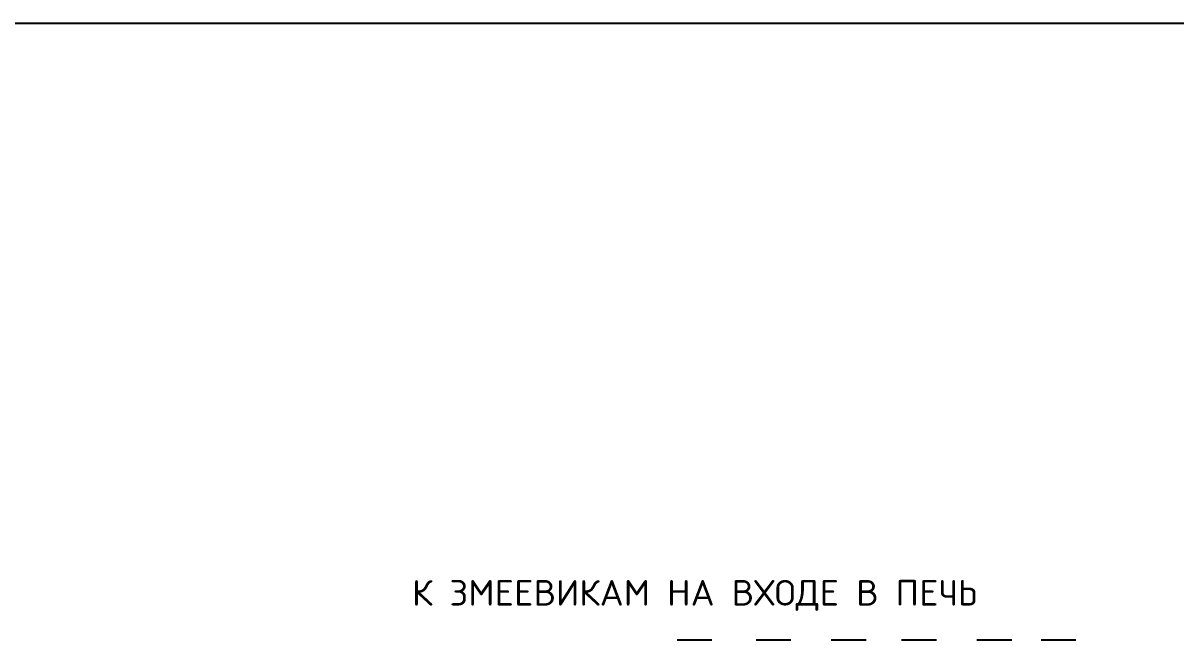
# Model space of a CAD drawing. Extents: x 270 to 589, y 86 to 206.
# Drawn here: x 319.15 to 325, y 112.46 to 115.6 of the extents above; entities that cross this region are included whole.
import ezdxf

# ---------------------------------------------------------------- set-up
doc = ezdxf.new("R2010")
doc.units = 0
doc.header["$MEASUREMENT"] = 0
doc.layers.get('0').update_dxf_attribs({"linetype": 'CONTINUOUS'})
doc.styles.add('SIMPLEX', font='SIMPLEX')

msp = doc.modelspace()

# ---------------------------------------------------------------- linework, layer by layer
at = {"color": 6, "linetype": 'CONTINUOUS'}
msp.add_line((271.0838, 115.597), (567.7018, 115.597, 0.5582), dxfattribs=at)
at = {"color": 5, "linetype": 'CONTINUOUS'}
for p, q in [((322.4641, 112.4636), (322.6408, 112.4636)), ((322.8648, 112.4636), (323.0415, 112.4636)), ((323.2468, 112.4636), (323.4235, 112.4636)), ((323.6037, 112.4636), (323.7804, 112.4636)), ((323.9857, 112.4636), (324.1624, 112.4636)), ((324.3113, 112.4636), (324.488, 112.4636))]:
    msp.add_line(p, q, dxfattribs=at)

# ---------------------------------------------------------------- texts
at = {"color": 1, "linetype": 'CONTINUOUS', "style": 'SIMPLEX'}
msp.add_text('К ЗМЕЕВИКАМ НА ВХОДЕ В ПЕЧЬ', height=0.13, dxfattribs=at).set_placement((321.1193, 112.6382))

doc.saveas('drawing.dxf')
